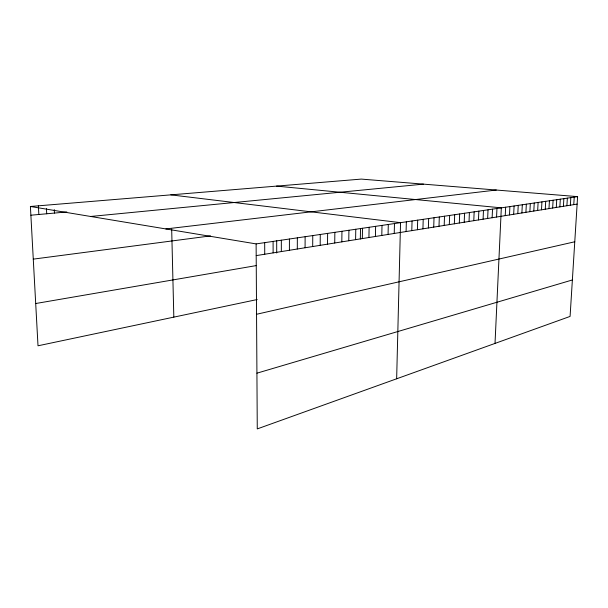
<?xml version="1.0" encoding="UTF-8"?>
<svg xmlns="http://www.w3.org/2000/svg" width="608" height="608" viewBox="0 0 608 608"><rect width="100%" height="100%" fill="white"/><g stroke="black" fill="none" stroke-linecap="round" stroke-linejoin="round"><path stroke-width="0.91" d="M289.4 250.283L289.416 239.012M297.312 249.014L297.342 237.842M305.079 247.768L305.125 236.702M312.694 246.544L312.763 235.577M320.18 245.343L320.264 234.475M327.522 244.165L327.621 233.388M334.734 243.002L334.848 232.332M341.818 241.87L341.947 231.283M348.772 240.753L348.924 230.257M355.612 239.651L355.771 229.254M360.339 239.012L360.506 228.524M362.33 238.579L362.505 228.258M368.927 237.515L369.117 227.286M375.417 236.474L375.615 226.336M381.794 235.448L382.006 225.393M388.071 234.445L388.292 224.466M394.235 233.457L394.47 223.562M396.652 378.784L400.543 222.665L170.84 194.864M406.091 231.549L406.349 221.814M411.791 230.637L412.057 220.97M417.407 229.74L417.681 220.149M422.932 228.851L423.214 219.336M428.366 227.977L428.663 218.53M433.724 227.118L434.021 217.74M438.999 226.275L439.31 216.965M444.19 225.439L444.509 216.197M449.312 224.618L449.639 215.445M454.351 223.805L454.685 214.708M459.321 223.007L459.656 213.97M464.216 222.224L464.558 213.248M469.034 221.449L469.391 212.542M473.792 220.689L474.149 211.842M478.473 219.936L478.838 211.151M483.094 219.192L483.466 210.474M487.646 218.462L488.026 209.798M492.138 217.74L492.526 209.137M496.569 217.033L496.956 208.491M495.018 343.414L501.326 207.845L276.594 186.109M505.24 215.642L505.636 207.214M509.489 214.958L509.892 206.583M513.676 214.282L514.087 205.968M517.811 213.621L518.229 205.36M521.892 212.967L522.31 204.759M525.912 212.321L526.338 204.166M529.887 211.683L530.313 203.581M533.809 211.052L534.234 203.004M537.677 210.436L538.11 202.434M541.492 209.821L541.933 201.871M545.262 209.213L545.703 201.316M548.986 208.62L549.434 200.769M552.657 208.027L553.105 200.23M556.29 207.45L556.738 199.698M559.869 206.872L560.325 199.166M563.411 206.302L563.867 198.649M566.899 205.74L567.363 198.132M570.357 205.192L570.821 197.623M573.762 204.645L574.233 197.121M30.4 206.484L361.312 179.094L577.6 196.627L570.084 316.418L257.268 428.906L256.12 243.907L30.4 206.484L38.008 345.792L257.207 299.531M256.926 373.175L572.371 279.961M256.561 314.275L574.765 241.779M35.705 303.521L256.188 265.605M256.196 255.611L577.129 204.098M256.12 243.907L577.6 196.627M33.273 259.13L210.512 235.904M165.862 228.942L496.303 190.038M90.645 216.471L423.419 184.133M30.879 215.209L66.804 211.949M38.395 205.823L38.851 214.487M46.444 208.612L46.71 213.773M54.287 209.654L54.462 213.074M171.676 229.117L173.827 317.125M264.685 242.645L264.738 254.243M273.091 241.414L273.121 252.898M281.329 240.198L281.337 251.575M276.686 240.57L276.708 253.004"/></g></svg>
